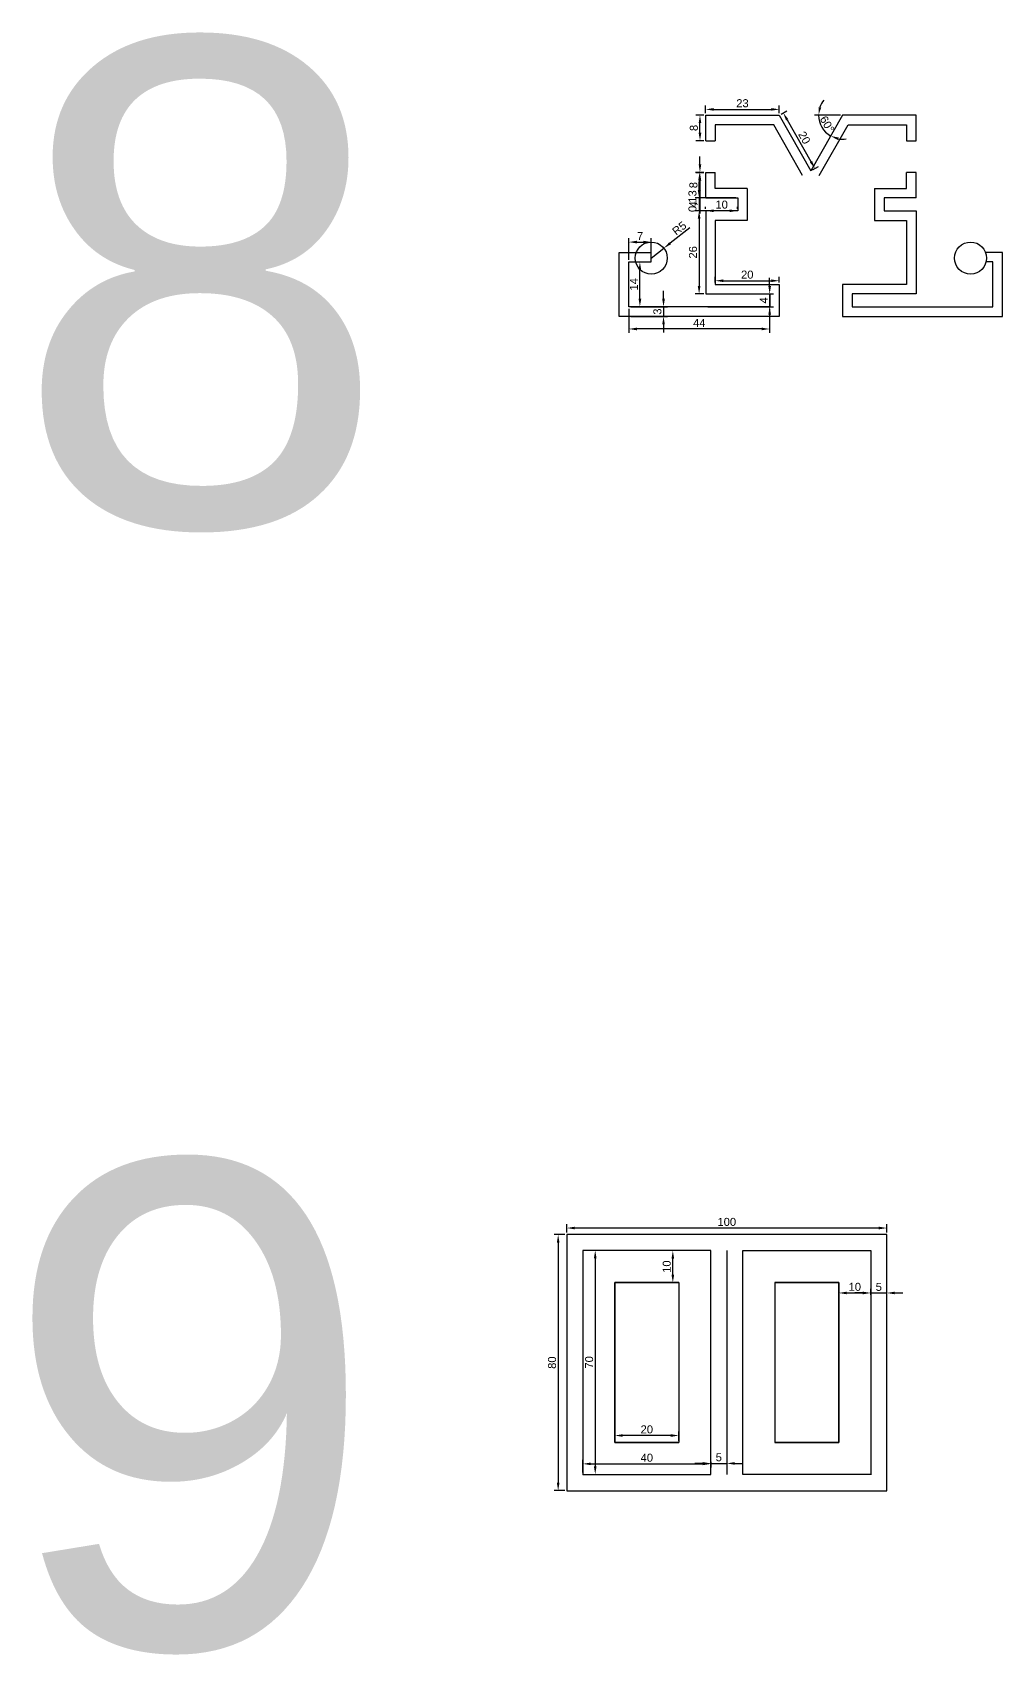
# Model space of a CAD drawing. Header units: millimetres. Extents: x 732 to 2493, y -1056 to 2615.
# Drawn here: x 854 to 1157, y -975 to -468 of the extents above; entities that cross this region are included whole.
import ezdxf

# ---------------------------------------------------------------- set-up
doc = ezdxf.new("R2010")
doc.units = ezdxf.units.MM
doc.styles.get("Standard").update_dxf_attribs({"font": 'arial.ttf'})
doc.dimstyles.new('ISO-25', dxfattribs={"dimtxt": 2.5, "dimasz": 2.5, "dimexe": 1.25, "dimexo": 0.625, "dimtad": 1, "dimtxsty": 'Standard', "dimcen": 2.5, "dimadec": 0, "dimazin": 0, "dimtfac": 1, "dimtmove": 0, "dimatfit": 3, "dimfxl": 1, "dimarcsym": 0})

# ---------------------------------------------------------------- blocks, each defined once
blk = doc.blocks.new('*D76')
at = {"color": 0, "lineweight": -2, "transparency": 16777216}
blk.add_line((1106.84, -494.24), (1098.71, -494.24), dxfattribs=at)
for start, end in [(141.641, 160.8205), (180, 240.3624), (259.5419, 278.7214)]:
    blk.add_arc((1107.46, -494.24), 7.5, start, end, dxfattribs=at)
at = {"color": 0, "transparency": 16777216}
for points in [[(1100.79, -491.84), (1099.97, -491.71), (1099.96, -494.24)], [(1105.96, -502.01), (1106.24, -501.23), (1103.75, -500.76)]]:
    blk.add_solid(points, dxfattribs=at)
at = {"layer": 'Defpoints', "color": 0, "transparency": 16777216}
for p in [(1107.46, -494.24), (1107.46, -494.24), (1130.46, -494.24), (1100.42, -496.82), (1097.57, -511.62)]:
    blk.add_point(p, dxfattribs=at)
at = {"color": 0, "transparency": 16777216, "insert": (1102.62, -497.06), "char_height": 2.5, "attachment_point": 5, "rotation": 300.1812}
blk.add_mtext('60°', dxfattribs=at)
blk = doc.blocks.new('*D77')
at = {"color": 0, "lineweight": -2, "transparency": 16777216}
for p, q in [((1088.23, -493.93), (1090.02, -492.91)), ((1090.17, -495.7), (1097.58, -508.74)), ((1098.12, -511.31), (1099.91, -510.3))]:
    blk.add_line(p, q, dxfattribs=at)
at = {"color": 0, "transparency": 16777216}
for points in [[(1090.53, -495.5), (1089.8, -495.91), (1088.93, -493.53)], [(1097.95, -508.53), (1097.22, -508.95), (1098.82, -510.91)]]:
    blk.add_solid(points, dxfattribs=at)
at = {"layer": 'Defpoints', "color": 0, "transparency": 16777216}
for p in [(1087.68, -494.24), (1097.57, -511.62), (1098.82, -510.91)]:
    blk.add_point(p, dxfattribs=at)
at = {"color": 0, "transparency": 16777216, "insert": (1095.53, -501.28), "char_height": 2.5, "attachment_point": 5, "rotation": 299.6376}
blk.add_mtext('20', dxfattribs=at)
blk = doc.blocks.new('*D78')
at = {"color": 0, "lineweight": -2, "transparency": 16777216}
for p, q in [((1064.68, -493.61), (1064.68, -491.19)), ((1087.68, -493.61), (1087.68, -491.19)), ((1067.18, -492.44), (1085.18, -492.44))]:
    blk.add_line(p, q, dxfattribs=at)
at = {"color": 0, "transparency": 16777216}
for points in [[(1067.18, -492.02), (1067.18, -492.85), (1064.68, -492.44)], [(1085.18, -492.02), (1085.18, -492.85), (1087.68, -492.44)]]:
    blk.add_solid(points, dxfattribs=at)
at = {"layer": 'Defpoints', "color": 0, "transparency": 16777216}
for p in [(1064.68, -494.24), (1087.68, -492.44), (1087.68, -494.24)]:
    blk.add_point(p, dxfattribs=at)
at = {"color": 0, "transparency": 16777216, "insert": (1076.18, -490.53), "char_height": 2.5, "attachment_point": 5}
blk.add_mtext('23', dxfattribs=at)
blk = doc.blocks.new('*D79')
at = {"color": 0, "lineweight": -2, "transparency": 16777216}
for p, q in [((1064.06, -494.24), (1061.66, -494.24)), ((1062.91, -499.74), (1062.91, -496.74)), ((1064.06, -502.24), (1061.66, -502.24))]:
    blk.add_line(p, q, dxfattribs=at)
at = {"color": 0, "transparency": 16777216}
for points in [[(1062.49, -496.74), (1063.32, -496.74), (1062.91, -494.24)], [(1062.49, -499.74), (1063.32, -499.74), (1062.91, -502.24)]]:
    blk.add_solid(points, dxfattribs=at)
at = {"layer": 'Defpoints', "color": 0, "transparency": 16777216}
for p in [(1062.91, -494.24), (1064.68, -494.24), (1064.68, -502.24)]:
    blk.add_point(p, dxfattribs=at)
at = {"color": 0, "transparency": 16777216, "insert": (1061, -498.24), "char_height": 2.5, "attachment_point": 5, "rotation": 90}
blk.add_mtext('8', dxfattribs=at)
blk = doc.blocks.new('*D80')
at = {"color": 0, "lineweight": -2, "transparency": 16777216}
for p, q in [((1064.68, -523.49), (1064.68, -522.86)), ((1072.18, -524.11), (1067.18, -524.11)), ((1074.68, -523.49), (1074.68, -522.86))]:
    blk.add_line(p, q, dxfattribs=at)
at = {"color": 0, "transparency": 16777216}
for points in [[(1067.18, -523.7), (1067.18, -524.53), (1064.68, -524.11)], [(1072.18, -523.7), (1072.18, -524.53), (1074.68, -524.11)]]:
    blk.add_solid(points, dxfattribs=at)
at = {"layer": 'Defpoints', "color": 0, "transparency": 16777216}
for p in [(1064.68, -524.11), (1064.68, -524.11), (1074.68, -524.11)]:
    blk.add_point(p, dxfattribs=at)
at = {"color": 0, "transparency": 16777216, "insert": (1069.68, -522.21), "char_height": 2.5, "attachment_point": 5}
blk.add_mtext('10', dxfattribs=at)
blk = doc.blocks.new('*D81')
at = {"color": 0, "lineweight": -2, "transparency": 16777216}
for p, q in [((1062.9, -509.61), (1062.9, -507.11)), ((1064.06, -512.11), (1061.65, -512.11)), ((1064.06, -512.24), (1061.65, -512.24)), ((1062.9, -512.11), (1062.9, -512.24)), ((1062.9, -514.74), (1062.9, -524.98))]:
    blk.add_line(p, q, dxfattribs=at)
at = {"color": 0, "transparency": 16777216}
for points in [[(1062.49, -509.61), (1063.32, -509.61), (1062.9, -512.11)], [(1062.49, -514.74), (1063.32, -514.74), (1062.9, -512.24)]]:
    blk.add_solid(points, dxfattribs=at)
at = {"layer": 'Defpoints', "color": 0, "transparency": 16777216}
for p in [(1062.9, -512.24), (1064.68, -512.11), (1064.68, -512.24)]:
    blk.add_point(p, dxfattribs=at)
at = {"color": 0, "transparency": 16777216, "insert": (1060.78, -521.11), "char_height": 2.5, "attachment_point": 5, "rotation": 90}
blk.add_mtext('0,13', dxfattribs=at)
blk = doc.blocks.new('*D82')
at = {"color": 0, "lineweight": -2, "transparency": 16777216}
for p, q in [((1040.68, -554.74), (1040.68, -562.3)), ((1084.68, -554.74), (1084.68, -562.3)), ((1082.18, -561.05), (1043.18, -561.05))]:
    blk.add_line(p, q, dxfattribs=at)
at = {"color": 0, "transparency": 16777216}
for points in [[(1043.18, -560.63), (1043.18, -561.46), (1040.68, -561.05)], [(1082.18, -560.63), (1082.18, -561.46), (1084.68, -561.05)]]:
    blk.add_solid(points, dxfattribs=at)
at = {"layer": 'Defpoints', "color": 0, "transparency": 16777216}
for p in [(1040.68, -554.11), (1084.68, -554.11), (1040.68, -561.05)]:
    blk.add_point(p, dxfattribs=at)
at = {"color": 0, "transparency": 16777216, "insert": (1062.68, -559.17), "char_height": 2.5, "attachment_point": 5}
blk.add_mtext('44', dxfattribs=at)
blk = doc.blocks.new('*D83')
at = {"color": 0, "lineweight": -2, "transparency": 16777216}
for p, q in [((1064.06, -512.11), (1061.52, -512.11)), ((1062.77, -517.61), (1062.77, -514.61)), ((1064.06, -520.11), (1061.52, -520.11))]:
    blk.add_line(p, q, dxfattribs=at)
at = {"color": 0, "transparency": 16777216}
for points in [[(1062.35, -514.61), (1063.19, -514.61), (1062.77, -512.11)], [(1062.35, -517.61), (1063.19, -517.61), (1062.77, -520.11)]]:
    blk.add_solid(points, dxfattribs=at)
at = {"layer": 'Defpoints', "color": 0, "transparency": 16777216}
for p in [(1062.77, -512.11), (1064.68, -512.11), (1064.68, -520.11)]:
    blk.add_point(p, dxfattribs=at)
at = {"color": 0, "transparency": 16777216, "insert": (1060.87, -516.11), "char_height": 2.5, "attachment_point": 5, "rotation": 90}
blk.add_mtext('8', dxfattribs=at)
blk = doc.blocks.new('*D84')
at = {"color": 0, "lineweight": -2, "transparency": 16777216}
for p, q in [((1064.06, -524.11), (1061.39, -524.11)), ((1062.64, -526.61), (1062.64, -547.61)), ((1064.06, -550.11), (1061.39, -550.11))]:
    blk.add_line(p, q, dxfattribs=at)
at = {"color": 0, "transparency": 16777216}
for points in [[(1062.22, -526.61), (1063.06, -526.61), (1062.64, -524.11)], [(1062.22, -547.61), (1063.06, -547.61), (1062.64, -550.11)]]:
    blk.add_solid(points, dxfattribs=at)
at = {"layer": 'Defpoints', "color": 0, "transparency": 16777216}
for p in [(1064.68, -524.11), (1062.64, -550.11), (1064.68, -550.11)]:
    blk.add_point(p, dxfattribs=at)
at = {"color": 0, "transparency": 16777216, "insert": (1060.74, -537.11), "char_height": 2.5, "attachment_point": 5, "rotation": 90}
blk.add_mtext('26', dxfattribs=at)
blk = doc.blocks.new('*D85')
at = {"color": 0, "lineweight": -2, "transparency": 16777216}
for p, q in [((1041.31, -540.11), (1045.38, -540.11)), ((1044.13, -551.61), (1044.13, -542.61)), ((1041.31, -554.11), (1045.38, -554.11))]:
    blk.add_line(p, q, dxfattribs=at)
at = {"color": 0, "transparency": 16777216}
for points in [[(1043.71, -542.61), (1044.55, -542.61), (1044.13, -540.11)], [(1043.71, -551.61), (1044.55, -551.61), (1044.13, -554.11)]]:
    blk.add_solid(points, dxfattribs=at)
at = {"layer": 'Defpoints', "color": 0, "transparency": 16777216}
for p in [(1040.68, -540.11), (1044.13, -540.11), (1040.68, -554.11)]:
    blk.add_point(p, dxfattribs=at)
at = {"color": 0, "transparency": 16777216, "insert": (1042.25, -547.11), "char_height": 2.5, "attachment_point": 5, "rotation": 90}
blk.add_mtext('14', dxfattribs=at)
blk = doc.blocks.new('*D86')
at = {"color": 0, "lineweight": -2, "transparency": 16777216}
for p, q in [((1067.68, -546.49), (1067.68, -544.73)), ((1070.18, -545.98), (1085.18, -545.98)), ((1087.68, -546.49), (1087.68, -544.73))]:
    blk.add_line(p, q, dxfattribs=at)
at = {"color": 0, "transparency": 16777216}
for points in [[(1070.18, -545.56), (1070.18, -546.39), (1067.68, -545.98)], [(1085.18, -545.56), (1085.18, -546.39), (1087.68, -545.98)]]:
    blk.add_solid(points, dxfattribs=at)
at = {"layer": 'Defpoints', "color": 0, "transparency": 16777216}
for p in [(1067.68, -547.11), (1087.68, -545.98), (1087.68, -547.11)]:
    blk.add_point(p, dxfattribs=at)
at = {"color": 0, "transparency": 16777216, "insert": (1077.68, -544.08), "char_height": 2.5, "attachment_point": 5}
blk.add_mtext('20', dxfattribs=at)
blk = doc.blocks.new('*D87')
at = {"color": 0, "lineweight": -2, "transparency": 16777216}
for p, q in [((1084.68, -547.61), (1084.68, -545.11)), ((1065.31, -550.11), (1085.93, -550.11)), ((1084.68, -550.11), (1084.68, -554.11)), ((1065.31, -554.11), (1085.93, -554.11)), ((1084.68, -556.61), (1084.68, -559.11))]:
    blk.add_line(p, q, dxfattribs=at)
at = {"color": 0, "transparency": 16777216}
for points in [[(1084.27, -547.61), (1085.1, -547.61), (1084.68, -550.11)], [(1084.27, -556.61), (1085.1, -556.61), (1084.68, -554.11)]]:
    blk.add_solid(points, dxfattribs=at)
at = {"layer": 'Defpoints', "color": 0, "transparency": 16777216}
for p in [(1064.68, -550.11), (1064.68, -554.11), (1084.68, -554.11)]:
    blk.add_point(p, dxfattribs=at)
at = {"color": 0, "transparency": 16777216, "insert": (1082.81, -552.11), "char_height": 2.5, "attachment_point": 5, "rotation": 90}
blk.add_mtext('4', dxfattribs=at)
blk = doc.blocks.new('*D88')
at = {"color": 0, "lineweight": -2, "transparency": 16777216}
for p, q in [((1062.64, -517.61), (1062.64, -515.11)), ((1074.06, -520.11), (1061.39, -520.11)), ((1062.64, -520.11), (1062.64, -524.11)), ((1074.06, -524.11), (1061.39, -524.11)), ((1062.64, -526.61), (1062.64, -529.11))]:
    blk.add_line(p, q, dxfattribs=at)
at = {"color": 0, "transparency": 16777216}
for points in [[(1062.22, -517.61), (1063.06, -517.61), (1062.64, -520.11)], [(1062.22, -526.61), (1063.06, -526.61), (1062.64, -524.11)]]:
    blk.add_solid(points, dxfattribs=at)
at = {"layer": 'Defpoints', "color": 0, "transparency": 16777216}
for p in [(1074.68, -520.11), (1062.64, -524.11), (1074.68, -524.11)]:
    blk.add_point(p, dxfattribs=at)
at = {"color": 0, "transparency": 16777216, "insert": (1060.77, -522.11), "char_height": 2.5, "attachment_point": 5, "rotation": 90}
blk.add_mtext('4', dxfattribs=at)
blk = doc.blocks.new('*D89')
at = {"color": 0, "lineweight": -2, "transparency": 16777216}
for p, q in [((1040.68, -539.49), (1040.68, -532.65)), ((1043.18, -533.9), (1045.18, -533.9)), ((1047.68, -539.49), (1047.68, -532.65))]:
    blk.add_line(p, q, dxfattribs=at)
at = {"color": 0, "transparency": 16777216}
for points in [[(1043.18, -533.48), (1043.18, -534.32), (1040.68, -533.9)], [(1045.18, -533.48), (1045.18, -534.32), (1047.68, -533.9)]]:
    blk.add_solid(points, dxfattribs=at)
at = {"layer": 'Defpoints', "color": 0, "transparency": 16777216}
for p in [(1047.68, -533.9), (1040.68, -540.11), (1047.68, -540.11)]:
    blk.add_point(p, dxfattribs=at)
at = {"color": 0, "transparency": 16777216, "insert": (1044.18, -532.03), "char_height": 2.5, "attachment_point": 5}
blk.add_mtext('7', dxfattribs=at)
blk = doc.blocks.new('*D90')
at = {"color": 0, "lineweight": -2, "transparency": 16777216}
for p, q in [((1059.72, -529.45), (1053.58, -534.27)), ((1047.68, -538.9), (1051.62, -535.81))]:
    blk.add_line(p, q, dxfattribs=at)
at = {"color": 0, "transparency": 16777216}
blk.add_solid([(1053.33, -533.94), (1053.84, -534.59), (1051.62, -535.81)], dxfattribs=at)
at = {"layer": 'Defpoints', "color": 0, "transparency": 16777216}
for p in [(1051.62, -535.81), (1047.68, -538.9)]:
    blk.add_point(p, dxfattribs=at)
at = {"color": 0, "transparency": 16777216, "insert": (1056.46, -529.59), "char_height": 2.5, "attachment_point": 5, "rotation": 38.1292}
blk.add_mtext('R5', dxfattribs=at)
blk = doc.blocks.new('*D91')
at = {"color": 0, "lineweight": -2, "transparency": 16777216}
for p, q in [((1051.52, -551.61), (1051.52, -549.11)), ((1041.31, -554.11), (1052.77, -554.11)), ((1041.31, -557.11), (1052.77, -557.11)), ((1051.52, -554.11), (1051.52, -557.11)), ((1051.52, -559.61), (1051.52, -562.11))]:
    blk.add_line(p, q, dxfattribs=at)
at = {"color": 0, "transparency": 16777216}
for points in [[(1051.1, -551.61), (1051.93, -551.61), (1051.52, -554.11)], [(1051.1, -559.61), (1051.93, -559.61), (1051.52, -557.11)]]:
    blk.add_solid(points, dxfattribs=at)
at = {"layer": 'Defpoints', "color": 0, "transparency": 16777216}
for p in [(1040.68, -554.11), (1040.68, -557.11), (1051.52, -557.11)]:
    blk.add_point(p, dxfattribs=at)
at = {"color": 0, "transparency": 16777216, "insert": (1049.61, -555.61), "char_height": 2.5, "attachment_point": 5, "rotation": 90}
blk.add_mtext('3', dxfattribs=at)
blk = doc.blocks.new('*D96')
at = {"color": 0, "lineweight": -2, "transparency": 16777216}
for p, q in [((1021.29, -843.39), (1021.29, -840.7)), ((1121.29, -843.39), (1121.29, -840.7)), ((1118.79, -841.95), (1023.79, -841.95))]:
    blk.add_line(p, q, dxfattribs=at)
at = {"color": 0, "transparency": 16777216}
for points in [[(1023.79, -841.53), (1023.79, -842.37), (1021.29, -841.95)], [(1118.79, -841.53), (1118.79, -842.37), (1121.29, -841.95)]]:
    blk.add_solid(points, dxfattribs=at)
at = {"layer": 'Defpoints', "color": 0, "transparency": 16777216}
for p in [(1021.29, -841.95), (1021.29, -844.01), (1121.29, -844.01)]:
    blk.add_point(p, dxfattribs=at)
at = {"color": 0, "transparency": 16777216, "insert": (1071.29, -840.05), "char_height": 2.5, "attachment_point": 5}
blk.add_mtext('100', dxfattribs=at)
blk = doc.blocks.new('*D97')
at = {"color": 0, "lineweight": -2, "transparency": 16777216}
for p, q in [((1020.66, -844.01), (1017.34, -844.01)), ((1018.59, -846.51), (1018.59, -921.51)), ((1020.66, -924.01), (1017.34, -924.01))]:
    blk.add_line(p, q, dxfattribs=at)
at = {"color": 0, "transparency": 16777216}
for points in [[(1018.17, -846.51), (1019.01, -846.51), (1018.59, -844.01)], [(1018.17, -921.51), (1019.01, -921.51), (1018.59, -924.01)]]:
    blk.add_solid(points, dxfattribs=at)
at = {"layer": 'Defpoints', "color": 0, "transparency": 16777216}
for p in [(1021.29, -844.01), (1018.59, -924.01), (1021.29, -924.01)]:
    blk.add_point(p, dxfattribs=at)
at = {"color": 0, "transparency": 16777216, "insert": (1016.69, -884.01), "char_height": 2.5, "attachment_point": 5, "rotation": 90}
blk.add_mtext('80', dxfattribs=at)
blk = doc.blocks.new('*D98')
at = {"color": 0, "lineweight": -2, "transparency": 16777216}
for p, q in [((1026.91, -848.92), (1031.42, -848.92)), ((1030.17, -851.42), (1030.17, -916.42)), ((1026.91, -918.92), (1031.42, -918.92))]:
    blk.add_line(p, q, dxfattribs=at)
at = {"color": 0, "transparency": 16777216}
for points in [[(1029.76, -851.42), (1030.59, -851.42), (1030.17, -848.92)], [(1029.76, -916.42), (1030.59, -916.42), (1030.17, -918.92)]]:
    blk.add_solid(points, dxfattribs=at)
at = {"layer": 'Defpoints', "color": 0, "transparency": 16777216}
for p in [(1026.29, -848.92), (1026.29, -918.92), (1030.17, -918.92)]:
    blk.add_point(p, dxfattribs=at)
at = {"color": 0, "transparency": 16777216, "insert": (1028.27, -883.92), "char_height": 2.5, "attachment_point": 5, "rotation": 90}
blk.add_mtext('70', dxfattribs=at)
blk = doc.blocks.new('*D99')
at = {"color": 0, "lineweight": -2, "transparency": 16777216}
for p, q in [((1036.29, -908.39), (1036.29, -905.53)), ((1053.79, -906.78), (1038.79, -906.78)), ((1056.29, -908.39), (1056.29, -905.53))]:
    blk.add_line(p, q, dxfattribs=at)
at = {"color": 0, "transparency": 16777216}
for points in [[(1038.79, -906.37), (1038.79, -907.2), (1036.29, -906.78)], [(1053.79, -906.37), (1053.79, -907.2), (1056.29, -906.78)]]:
    blk.add_solid(points, dxfattribs=at)
at = {"layer": 'Defpoints', "color": 0, "transparency": 16777216}
for p in [(1036.29, -906.78), (1036.29, -909.01), (1056.29, -909.01)]:
    blk.add_point(p, dxfattribs=at)
at = {"color": 0, "transparency": 16777216, "insert": (1046.29, -904.88), "char_height": 2.5, "attachment_point": 5}
blk.add_mtext('20', dxfattribs=at)
blk = doc.blocks.new('*D100')
at = {"color": 0, "lineweight": -2, "transparency": 16777216}
for p, q in [((1026.29, -918.3), (1026.29, -914.39)), ((1028.79, -915.64), (1063.79, -915.64)), ((1066.29, -918.3), (1066.29, -914.39))]:
    blk.add_line(p, q, dxfattribs=at)
at = {"color": 0, "transparency": 16777216}
for points in [[(1028.79, -915.22), (1028.79, -916.05), (1026.29, -915.64)], [(1063.79, -915.22), (1063.79, -916.05), (1066.29, -915.64)]]:
    blk.add_solid(points, dxfattribs=at)
at = {"layer": 'Defpoints', "color": 0, "transparency": 16777216}
for p in [(1066.29, -915.64), (1026.29, -918.92), (1066.29, -918.92)]:
    blk.add_point(p, dxfattribs=at)
at = {"color": 0, "transparency": 16777216, "insert": (1046.29, -913.73), "char_height": 2.5, "attachment_point": 5}
blk.add_mtext('40', dxfattribs=at)
blk = doc.blocks.new('*D92')
at = {"color": 0, "lineweight": -2, "transparency": 16777216}
for p, q in [((1106.29, -859.64), (1106.29, -863.5)), ((1116.29, -859.64), (1116.29, -863.5)), ((1108.79, -862.25), (1113.79, -862.25))]:
    blk.add_line(p, q, dxfattribs=at)
at = {"color": 0, "transparency": 16777216}
for points in [[(1108.79, -861.83), (1108.79, -862.66), (1106.29, -862.25)], [(1113.79, -861.83), (1113.79, -862.66), (1116.29, -862.25)]]:
    blk.add_solid(points, dxfattribs=at)
at = {"layer": 'Defpoints', "color": 0, "transparency": 16777216}
for p in [(1106.29, -859.01), (1116.29, -859.01), (1116.29, -862.25)]:
    blk.add_point(p, dxfattribs=at)
at = {"color": 0, "transparency": 16777216, "insert": (1111.29, -860.34), "char_height": 2.5, "attachment_point": 5}
blk.add_mtext('10', dxfattribs=at)
blk = doc.blocks.new('*D93')
at = {"color": 0, "lineweight": -2, "transparency": 16777216}
for p, q in [((1116.29, -862.87), (1116.29, -861)), ((1121.29, -862.87), (1121.29, -861)), ((1113.79, -862.25), (1111.29, -862.25)), ((1116.29, -862.25), (1121.29, -862.25)), ((1123.79, -862.25), (1126.29, -862.25))]:
    blk.add_line(p, q, dxfattribs=at)
at = {"color": 0, "transparency": 16777216}
for points in [[(1113.79, -861.83), (1113.79, -862.66), (1116.29, -862.25)], [(1123.79, -861.83), (1123.79, -862.66), (1121.29, -862.25)]]:
    blk.add_solid(points, dxfattribs=at)
at = {"layer": 'Defpoints', "color": 0, "transparency": 16777216}
for p in [(1116.29, -863.5), (1121.29, -862.25), (1121.29, -863.5)]:
    blk.add_point(p, dxfattribs=at)
at = {"color": 0, "transparency": 16777216, "insert": (1118.79, -860.35), "char_height": 2.5, "attachment_point": 5}
blk.add_mtext('5', dxfattribs=at)
blk = doc.blocks.new('*D94')
at = {"color": 0, "lineweight": -2, "transparency": 16777216}
for p, q in [((1063.79, -915.5), (1061.29, -915.5)), ((1066.29, -915.01), (1066.29, -916.75)), ((1066.29, -915.5), (1071.29, -915.5)), ((1071.29, -915.01), (1071.29, -916.75)), ((1073.79, -915.5), (1076.29, -915.5))]:
    blk.add_line(p, q, dxfattribs=at)
at = {"color": 0, "transparency": 16777216}
for points in [[(1063.79, -915.08), (1063.79, -915.92), (1066.29, -915.5)], [(1073.79, -915.08), (1073.79, -915.92), (1071.29, -915.5)]]:
    blk.add_solid(points, dxfattribs=at)
at = {"layer": 'Defpoints', "color": 0, "transparency": 16777216}
for p in [(1066.29, -914.39), (1071.29, -914.39), (1071.29, -915.5)]:
    blk.add_point(p, dxfattribs=at)
at = {"color": 0, "transparency": 16777216, "insert": (1068.79, -913.6), "char_height": 2.5, "attachment_point": 5}
blk.add_mtext('5', dxfattribs=at)
blk = doc.blocks.new('*D95')
at = {"color": 0, "lineweight": -2, "transparency": 16777216}
for p, q in [((1055.66, -849.01), (1053.18, -849.01)), ((1054.43, -856.51), (1054.43, -851.51)), ((1055.66, -859.01), (1053.18, -859.01))]:
    blk.add_line(p, q, dxfattribs=at)
at = {"color": 0, "transparency": 16777216}
for points in [[(1054.01, -851.51), (1054.84, -851.51), (1054.43, -849.01)], [(1054.01, -856.51), (1054.84, -856.51), (1054.43, -859.01)]]:
    blk.add_solid(points, dxfattribs=at)
at = {"layer": 'Defpoints', "color": 0, "transparency": 16777216}
for p in [(1054.43, -849.01), (1056.29, -849.01), (1056.29, -859.01)]:
    blk.add_point(p, dxfattribs=at)
at = {"color": 0, "transparency": 16777216, "insert": (1052.53, -854.01), "char_height": 2.5, "attachment_point": 5, "rotation": 90}
blk.add_mtext('10', dxfattribs=at)

msp = doc.modelspace()

# ---------------------------------------------------------------- linework, layer by layer
for p, q in [((1064.684, -502.239), (1064.684, -494.239)), ((1064.684, -494.239), (1087.684, -494.239)), ((1087.684, -494.239), (1097.574, -511.623)), ((1107.464, -494.239), (1097.574, -511.623)), ((1130.464, -494.239), (1107.464, -494.239)), ((1130.464, -502.239), (1130.464, -494.239)), ((1064.684, -502.239), (1067.684, -502.239)), ((1127.464, -502.239), (1130.464, -502.239)), ((1064.684, -512.112), (1067.684, -512.112)), ((1067.684, -517.112), (1067.684, -512.112)), ((1130.464, -512.112), (1127.464, -512.112)), ((1127.464, -517.112), (1127.464, -512.112)), ((1077.684, -517.112), (1067.684, -517.112)), ((1117.464, -517.112), (1127.464, -517.112)), ((1071.287, -849.014), (1071.287, -918.925))]:
    msp.add_line(p, q)
at = {"color": 152, "true_color": 0x2776bb}
msp.add_line((1064.684, -512.112), (1064.684, -512.239), dxfattribs=at)
for points in [[(1094.966, -513.106), (1085.939, -497.239), (1067.684, -497.239), (1067.684, -502.239)], [(1100.181, -513.106), (1109.209, -497.239), (1127.464, -497.239), (1127.464, -502.239)], [(1064.684, -520.112), (1064.684, -512.112)], [(1130.464, -520.112), (1130.464, -512.112)], [(1077.684, -517.112), (1077.684, -527.112), (1067.684, -527.112), (1067.684, -547.112), (1087.684, -547.112), (1087.684, -557.112), (1037.684, -557.112), (1037.684, -537.112), (1047.684, -537.112)], [(1064.684, -520.112), (1074.684, -520.112), (1074.684, -524.112), (1064.684, -524.112), (1064.684, -550.112), (1084.684, -550.112), (1084.684, -554.112), (1040.684, -554.112), (1040.684, -540.112), (1047.684, -540.112)], [(1117.464, -517.112), (1117.464, -527.112), (1127.464, -527.112), (1127.464, -547.112), (1107.464, -547.112), (1107.464, -557.112), (1157.464, -557.112), (1157.464, -537.112), (1152.135, -537.112)], [(1130.464, -520.112), (1120.464, -520.112), (1120.464, -524.112), (1130.464, -524.112), (1130.464, -550.112), (1110.464, -550.112), (1110.464, -554.112), (1154.464, -554.112), (1154.464, -540.112), (1152.314, -540.112)], [(1047.684, -540.112), (1047.684, -537.112)], [(1066.287, -849.014), (1026.287, -849.014), (1026.287, -919.014)], [(1076.287, -849.014), (1116.287, -849.014), (1116.287, -919.014)], [(1056.287, -859.014), (1036.287, -859.014), (1036.287, -909.014), (1056.287, -909.014)], [(1086.287, -859.014), (1106.287, -859.014), (1106.287, -909.014), (1086.287, -909.014)]]:
    msp.add_lwpolyline(points)
for points in [[(1021.287, -924.014), (1121.287, -924.014), (1121.287, -844.014), (1021.287, -844.014)], [(1026.287, -918.925), (1066.287, -918.925), (1066.287, -848.925), (1026.287, -848.925)], [(1116.287, -918.925), (1076.287, -918.925), (1076.287, -848.925), (1116.287, -848.925)], [(1036.287, -859.014), (1056.287, -859.014), (1056.287, -909.014), (1036.287, -909.014)], [(1106.287, -859.014), (1086.287, -859.014), (1086.287, -909.014), (1106.287, -909.014)]]:
    msp.add_lwpolyline(points, close=True)
for centre in [(1047.684, -538.897), (1147.464, -538.897)]:
    msp.add_circle(centre, 5)

# ---------------------------------------------------------------- texts
for s, p in [('8', (847.977, -622.471)), ('9', (844.359, -973.064))]:
    msp.add_text(s, height=151.809, dxfattribs=at).set_placement(p)

# ---------------------------------------------------------------- dimensions: what is measured, and where the dimension line sits
for base, p1, p2, picture, middle in [((1087.684, -492.437), (1064.684, -494.239), (1087.684, -494.239), '*D78', (1076.184, -490.535)), ((1064.684, -524.112), (1074.684, -524.112), (1064.684, -524.112), '*D80', (1069.684, -522.211)), ((1047.684, -533.9), (1040.684, -540.112), (1047.684, -540.112), '*D89', (1044.184, -532.025)), ((1087.684, -545.978), (1067.684, -547.112), (1087.684, -547.112), '*D86', (1077.684, -544.077)), ((1040.684, -561.048), (1084.684, -554.112), (1040.684, -554.112), '*D82', (1062.684, -559.173)), ((1021.287, -841.951), (1121.287, -844.014), (1021.287, -844.014), '*D96', (1071.287, -840.05)), ((1116.287, -862.245), (1106.287, -859.014), (1116.287, -859.014), '*D92', (1111.287, -860.344)), ((1121.287, -862.245), (1116.287, -863.495), (1121.287, -863.495), '*D93', (1118.787, -860.349)), ((1036.287, -906.783), (1056.287, -909.014), (1036.287, -909.014), '*D99', (1046.287, -904.882)), ((1066.287, -915.636), (1026.287, -918.925), (1066.287, -918.925), '*D100', (1046.287, -913.735)), ((1071.287, -915.5), (1066.287, -914.386), (1071.287, -914.386), '*D94', (1068.787, -913.604))]:
    dim = msp.add_linear_dim(base=base, p1=p1, p2=p2, dimstyle='ISO-25', dxfattribs=at)
    dim.commit()
    dim.dimension.update_dxf_attribs({"geometry": picture, "text_midpoint": middle})
dim = msp.add_angular_dim_2l(base=(1100.419, -496.821), line1=((1130.464, -494.239), (1107.464, -494.239)), line2=((1107.464, -494.239), (1097.574, -511.623)), dimstyle='ISO-25', dxfattribs=at)
dim.commit()
dim.dimension.update_dxf_attribs({"geometry": '*D76', "text_midpoint": (1102.622, -497.056)})
for base, p1, p2, picture, middle in [((1062.906, -494.239), (1064.684, -502.239), (1064.684, -494.239), '*D79', (1061.004, -498.239)), ((1062.903, -512.239), (1064.684, -512.112), (1064.684, -512.239), '*D81', (1060.776, -521.111)), ((1062.64, -524.112), (1074.684, -520.112), (1074.684, -524.112), '*D88', (1060.765, -522.112)), ((1062.772, -512.112), (1064.684, -520.112), (1064.684, -512.112), '*D83', (1060.87, -516.112)), ((1062.64, -550.112), (1064.684, -524.112), (1064.684, -550.112), '*D84', (1060.739, -537.112)), ((1044.131, -540.112), (1040.684, -554.112), (1040.684, -540.112), '*D85', (1042.251, -547.112)), ((1084.684, -554.112), (1064.684, -550.112), (1064.684, -554.112), '*D87', (1082.809, -552.112)), ((1051.517, -557.112), (1040.684, -554.112), (1040.684, -557.112), '*D91', (1049.614, -555.612)), ((1018.591, -924.014), (1021.287, -844.014), (1021.287, -924.014), '*D97', (1016.69, -884.014)), ((1030.173, -918.925), (1026.287, -848.925), (1026.287, -918.925), '*D98', (1028.272, -883.925)), ((1054.427, -849.014), (1056.287, -859.014), (1056.287, -849.014), '*D95', (1052.525, -854.014))]:
    dim = msp.add_linear_dim(base=base, p1=p1, p2=p2, angle=90, dimstyle='ISO-25', dxfattribs=at)
    dim.commit()
    dim.dimension.update_dxf_attribs({"geometry": picture, "text_midpoint": middle})
dim = msp.add_aligned_dim(p1=(1087.684, -494.239), p2=(1097.574, -511.623), distance=1.434, dimstyle='ISO-25', dxfattribs=at)
dim.commit()
dim.dimension.update_dxf_attribs({"geometry": '*D77', "text_midpoint": (1095.528, -501.282)})
dim = msp.add_radius_dim(center=(1047.684, -538.897), mpoint=(1051.617, -535.809), dimstyle='ISO-25', dxfattribs=at)
dim.commit()
dim.dimension.update_dxf_attribs({"geometry": '*D90', "text_midpoint": (1056.464, -529.594)})

doc.saveas('drawing.dxf')
